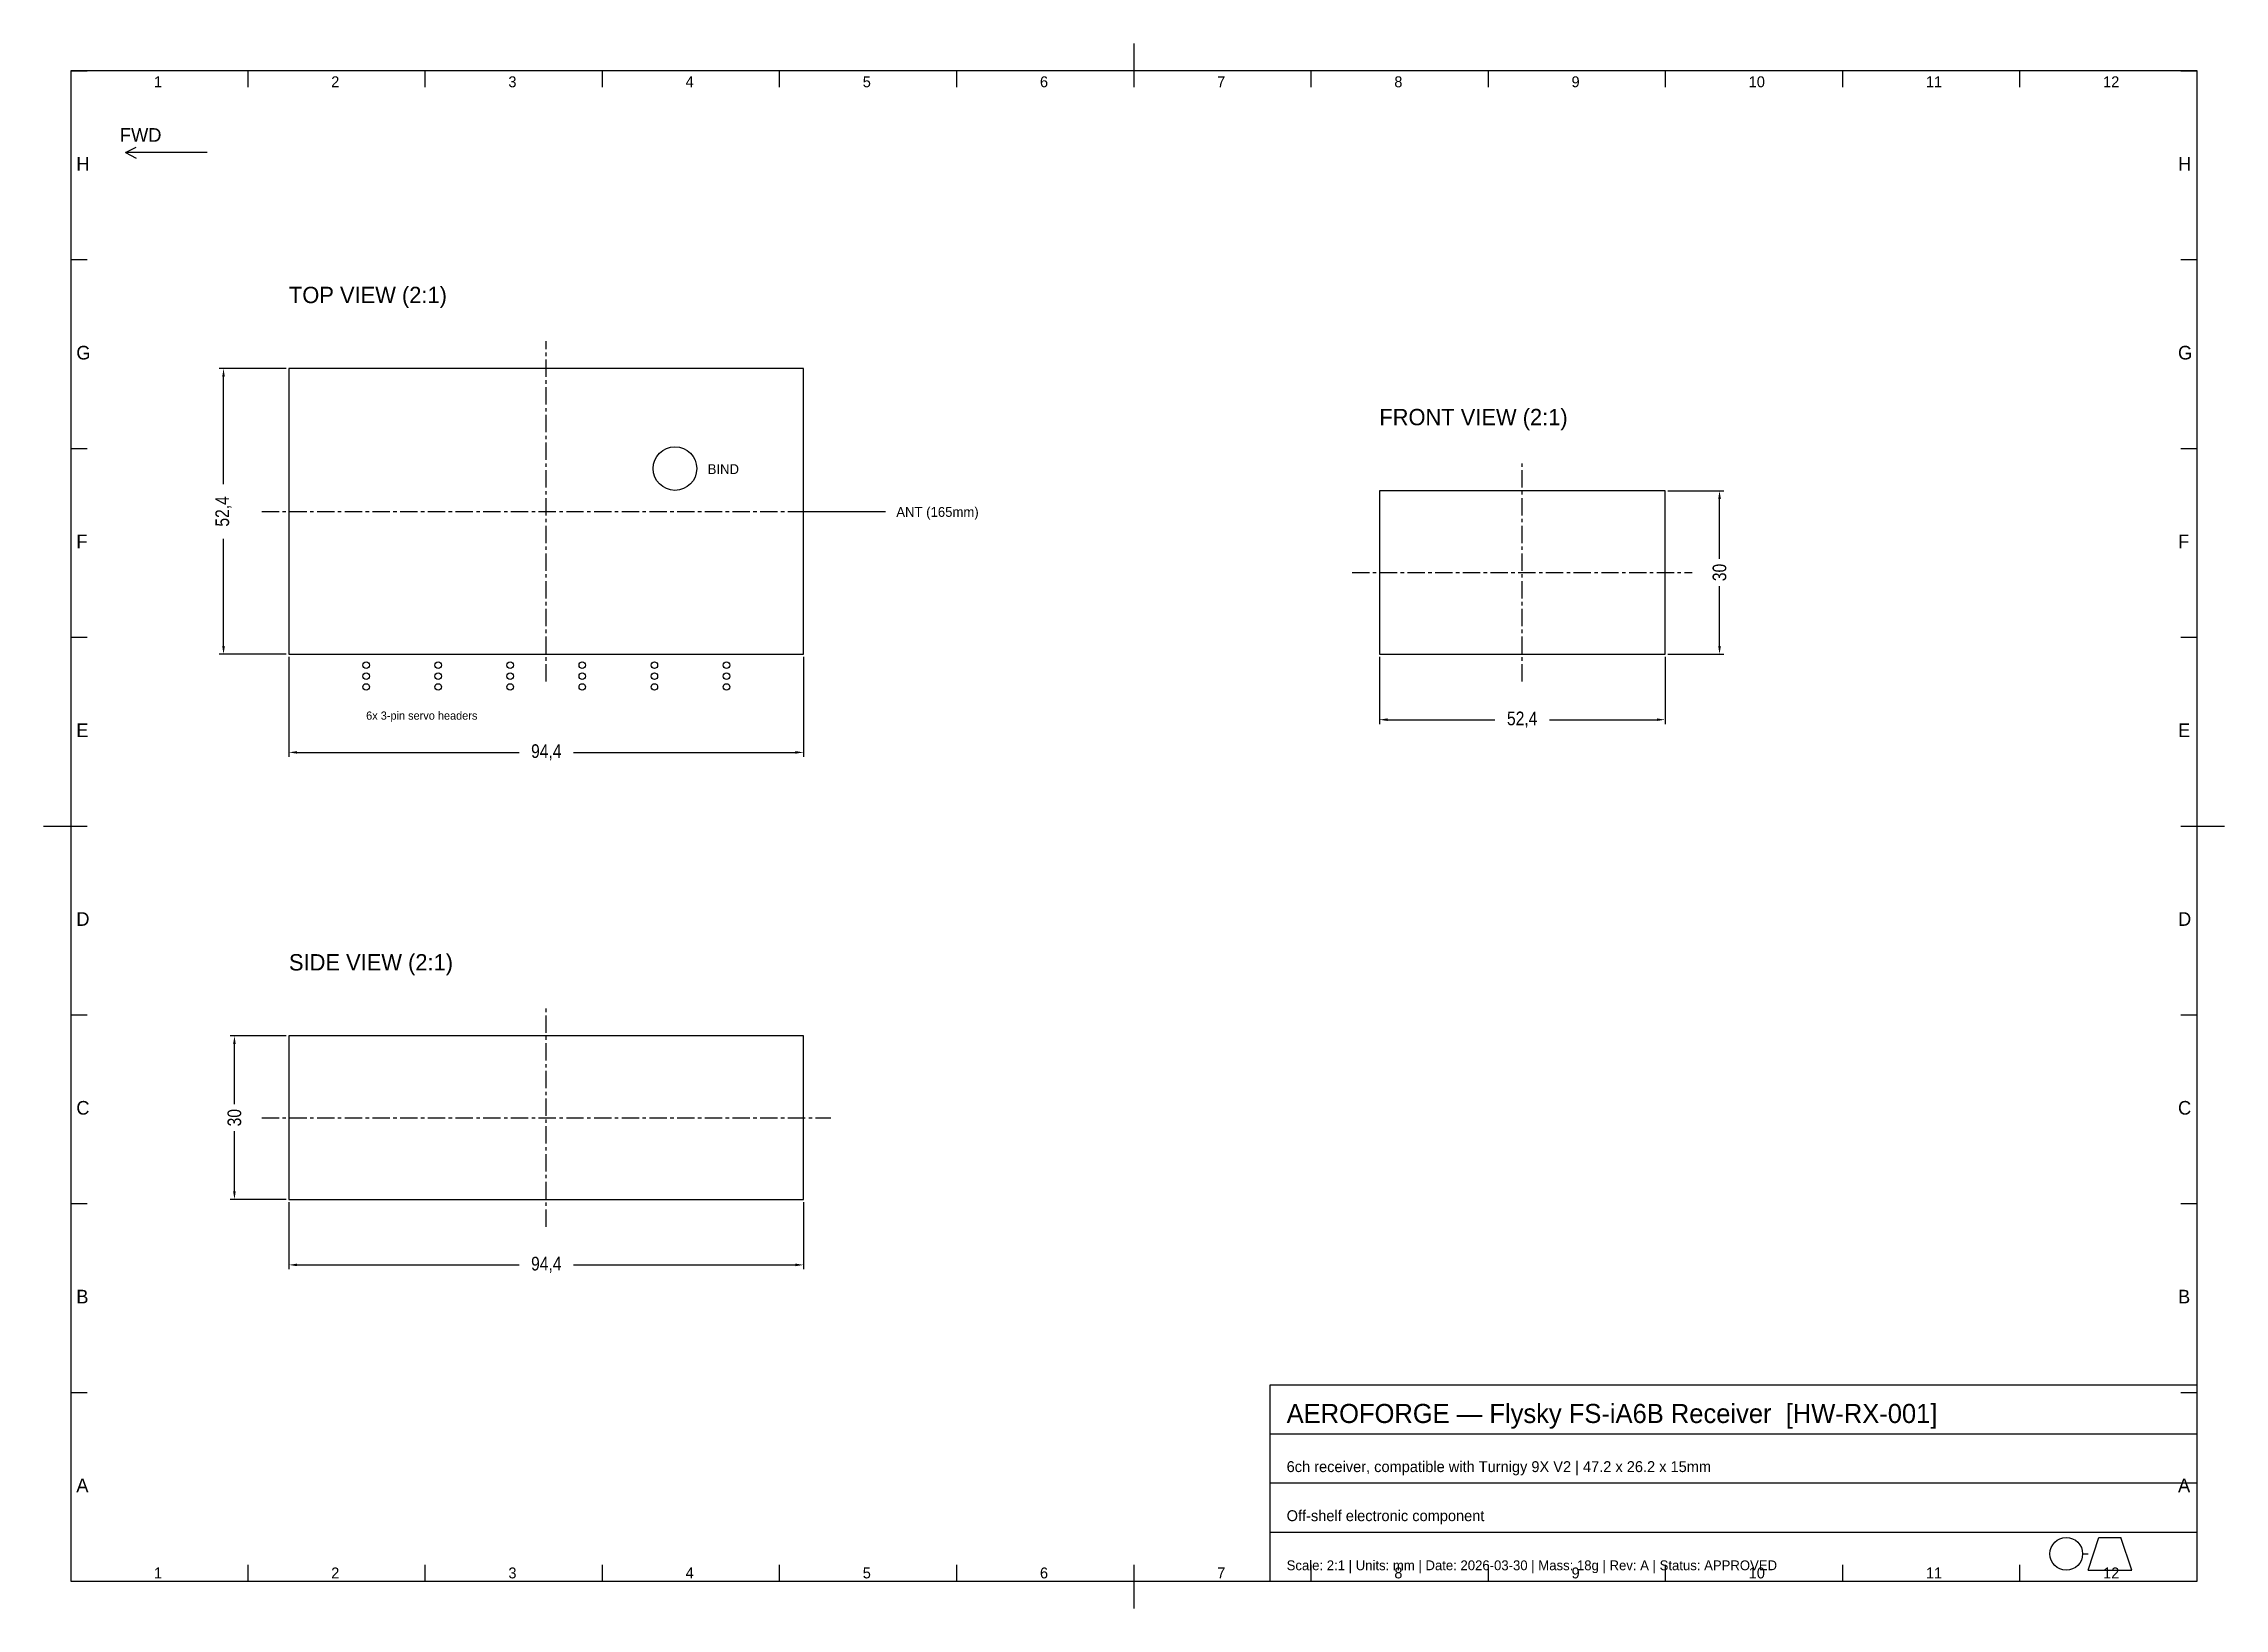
# Model space of a CAD drawing. Header units: metres. Extents: x 15 to 415, y 5 to 292.
import ezdxf

# ---------------------------------------------------------------- set-up
doc = ezdxf.new("R2010")
doc.units = ezdxf.units.M
doc.linetypes.add('CENTER', pattern=[5.08, 3.175, -0.635, 0.635, -0.635])
for name, color, linetype in [('BORDER', 7, 'Continuous'), ('CENTERLINE', 5, 'Continuous'), ('ORIENTATION', 7, 'Continuous'), ('OUTLINE', 7, 'Continuous'), ('TEXT', 7, 'Continuous'), ('TITLEBLOCK', 7, 'Continuous')]:
    doc.layers.add(name, color=color, linetype=linetype)
doc.styles.add('OpenSansCondensed-Light', font='OpenSansCondensed-Light.ttf')
doc.dimstyles.new('AEROFORGE', dxfattribs={"dimtxt": 2.5, "dimasz": 1.5, "dimexe": 0.8, "dimexo": 0.5, "dimgap": 0.6, "dimtad": 1, "dimcen": 2.5, "dimazin": 3, "dimtfac": 1, "dimtmove": 0, "dimatfit": 3})

# ---------------------------------------------------------------- blocks, each defined once
blk = doc.blocks.new('_CLOSEDFILLED')
at = {"color": 0, "linetype": 'BYBLOCK'}
blk.add_solid([(-1, 0.16), (0, 0), (-1, -0.16)], dxfattribs=at)
blk = doc.blocks.new('*D1')
for p, q in [((60, 179.5), (60, 161.2)), ((154.4, 179.5), (154.4, 161.2)), ((61.5, 162), (102.2, 162)), ((112.2, 162), (152.9, 162))]:
    blk.add_line(p, q)
at = {"layer": 'Defpoints'}
for p in [(60, 180), (154.4, 180), (60, 162)]:
    blk.add_point(p, dxfattribs=at)
at = {"xscale": 1.5, "yscale": 1.5, "rotation": 180}
blk.add_blockref('_CLOSEDFILLED', (60, 162), dxfattribs=at)
at = {"xscale": 1.5, "yscale": 1.5}
blk.add_blockref('_CLOSEDFILLED', (154.4, 162), dxfattribs=at)
at = {"insert": (107.2, 162), "char_height": 2.5, "attachment_point": 5, "style": 'OpenSansCondensed-Light'}
blk.add_mtext('94,4', dxfattribs=at)
blk = doc.blocks.new('*D2')
for p, q in [((59.5, 232.4), (47.2, 232.4)), ((48, 211.2), (48, 230.9)), ((48, 181.5), (48, 201.2)), ((59.5, 180), (47.2, 180))]:
    blk.add_line(p, q)
at = {"layer": 'Defpoints'}
for p in [(60, 232.4), (48, 180), (60, 180)]:
    blk.add_point(p, dxfattribs=at)
at = {"xscale": 1.5, "yscale": 1.5}
for p, rotation in [((48, 232.4), 90), ((48, 180), 270)]:
    blk.add_blockref('_CLOSEDFILLED', p, dxfattribs=dict(at, rotation=rotation))
at = {"insert": (48, 206.2), "char_height": 2.5, "attachment_point": 5, "rotation": 90, "style": 'OpenSansCondensed-Light'}
blk.add_mtext('52,4', dxfattribs=at)
blk = doc.blocks.new('*D3')
for p, q in [((312.9, 210), (323.2, 210)), ((322.4, 197.5), (322.4, 208.5)), ((322.4, 181.5), (322.4, 192.5)), ((312.9, 180), (323.2, 180))]:
    blk.add_line(p, q)
at = {"layer": 'Defpoints'}
for p in [(312.4, 210), (312.4, 180), (322.4, 180)]:
    blk.add_point(p, dxfattribs=at)
at = {"xscale": 1.5, "yscale": 1.5}
for p, rotation in [((322.4, 210), 90), ((322.4, 180), 270)]:
    blk.add_blockref('_CLOSEDFILLED', p, dxfattribs=dict(at, rotation=rotation))
at = {"insert": (322.4, 195), "char_height": 2.5, "attachment_point": 5, "rotation": 90, "style": 'OpenSansCondensed-Light'}
blk.add_mtext('30', dxfattribs=at)
blk = doc.blocks.new('*D4')
for p, q in [((260, 179.5), (260, 167.2)), ((312.4, 179.5), (312.4, 167.2)), ((261.5, 168), (281.2, 168)), ((291.2, 168), (310.9, 168))]:
    blk.add_line(p, q)
at = {"layer": 'Defpoints'}
for p in [(260, 180), (312.4, 180), (260, 168)]:
    blk.add_point(p, dxfattribs=at)
at = {"xscale": 1.5, "yscale": 1.5, "rotation": 180}
blk.add_blockref('_CLOSEDFILLED', (260, 168), dxfattribs=at)
at = {"xscale": 1.5, "yscale": 1.5}
blk.add_blockref('_CLOSEDFILLED', (312.4, 168), dxfattribs=at)
at = {"insert": (286.2, 168), "char_height": 2.5, "attachment_point": 5, "style": 'OpenSansCondensed-Light'}
blk.add_mtext('52,4', dxfattribs=at)
blk = doc.blocks.new('*D5')
for p, q in [((60, 79.5), (60, 67.2)), ((154.4, 79.5), (154.4, 67.2)), ((61.5, 68), (102.2, 68)), ((112.2, 68), (152.9, 68))]:
    blk.add_line(p, q)
at = {"layer": 'Defpoints'}
for p in [(60, 80), (154.4, 80), (60, 68)]:
    blk.add_point(p, dxfattribs=at)
at = {"xscale": 1.5, "yscale": 1.5, "rotation": 180}
blk.add_blockref('_CLOSEDFILLED', (60, 68), dxfattribs=at)
at = {"xscale": 1.5, "yscale": 1.5}
blk.add_blockref('_CLOSEDFILLED', (154.4, 68), dxfattribs=at)
at = {"insert": (107.2, 68), "char_height": 2.5, "attachment_point": 5, "style": 'OpenSansCondensed-Light'}
blk.add_mtext('94,4', dxfattribs=at)
blk = doc.blocks.new('*D6')
for p, q in [((59.5, 110), (49.2, 110)), ((50, 97.5), (50, 108.5)), ((50, 81.5), (50, 92.5)), ((59.5, 80), (49.2, 80))]:
    blk.add_line(p, q)
at = {"layer": 'Defpoints'}
for p in [(60, 110), (50, 80), (60, 80)]:
    blk.add_point(p, dxfattribs=at)
at = {"xscale": 1.5, "yscale": 1.5}
for p, rotation in [((50, 110), 90), ((50, 80), 270)]:
    blk.add_blockref('_CLOSEDFILLED', p, dxfattribs=dict(at, rotation=rotation))
at = {"insert": (50, 95), "char_height": 2.5, "attachment_point": 5, "rotation": 90, "style": 'OpenSansCondensed-Light'}
blk.add_mtext('30', dxfattribs=at)

msp = doc.modelspace()

# ---------------------------------------------------------------- linework, layer by layer
at = {"layer": 'BORDER'}
for p, q in [((215, 287), (215, 292)), ((410, 287), (20, 287)), ((20, 287), (20, 10)), ((20, 287), (23, 287)), ((52.5, 284), (52.5, 287)), ((85, 284), (85, 287)), ((117.5, 284), (117.5, 287)), ((150, 284), (150, 287)), ((182.5, 284), (182.5, 287)), ((215, 284), (215, 287)), ((247.5, 284), (247.5, 287)), ((280, 284), (280, 287)), ((312.5, 284), (312.5, 287)), ((345, 284), (345, 287)), ((377.5, 284), (377.5, 287)), ((407, 287), (410, 287)), ((410, 10), (410, 287)), ((410, 284), (410, 287)), ((20, 252.375), (23, 252.375)), ((407, 252.375), (410, 252.375)), ((20, 217.75), (23, 217.75)), ((407, 217.75), (410, 217.75)), ((20, 183.125), (23, 183.125)), ((407, 183.125), (410, 183.125)), ((15, 148.5), (20, 148.5)), ((20, 148.5), (23, 148.5)), ((407, 148.5), (410, 148.5)), ((410, 148.5), (415, 148.5)), ((20, 113.875), (23, 113.875)), ((407, 113.875), (410, 113.875)), ((20, 79.25), (23, 79.25)), ((407, 79.25), (410, 79.25)), ((20, 44.625), (23, 44.625)), ((407, 44.625), (410, 44.625)), ((52.5, 10), (52.5, 13)), ((85, 10), (85, 13)), ((117.5, 10), (117.5, 13)), ((150, 10), (150, 13)), ((182.5, 10), (182.5, 13)), ((215, 10), (215, 13)), ((247.5, 10), (247.5, 13)), ((280, 10), (280, 13)), ((312.5, 10), (312.5, 13)), ((345, 10), (345, 13)), ((377.5, 10), (377.5, 13)), ((410, 10), (410, 13)), ((20, 10), (410, 10)), ((215, 5), (215, 10))]:
    msp.add_line(p, q, dxfattribs=at)
at = {"layer": 'CENTERLINE', "linetype": 'CENTER'}
for p, q in [((107.2, 175), (107.2, 237.4)), ((286.2, 175), (286.2, 215)), ((55, 206.2), (159.4, 206.2)), ((255, 195), (317.4, 195)), ((107.2, 75), (107.2, 115)), ((55, 95), (159.4, 95))]:
    msp.add_line(p, q, dxfattribs=at)
at = {"layer": 'ORIENTATION'}
for p, q in [((30, 272), (32, 273)), ((45, 272), (30, 272)), ((30, 272), (32, 271))]:
    msp.add_line(p, q, dxfattribs=at)
at = {"layer": 'OUTLINE'}
for p, q in [((154.4, 232.4), (60, 232.4)), ((60, 232.4), (60, 180)), ((154.4, 180), (154.4, 232.4)), ((312.4, 210), (260, 210)), ((260, 210), (260, 180)), ((312.4, 180), (312.4, 210)), ((154.4, 206.2), (169.4, 206.2)), ((60, 180), (154.4, 180)), ((260, 180), (312.4, 180)), ((154.4, 110), (60, 110)), ((60, 110), (60, 80)), ((154.4, 80), (154.4, 110)), ((60, 80), (154.4, 80))]:
    msp.add_line(p, q, dxfattribs=at)
for centre, radius in [((130.8, 214.06), 4), ((74.16, 178), 0.6), ((74.16, 176), 0.6), ((87.376, 178), 0.6), ((87.376, 176), 0.6), ((100.592, 178), 0.6), ((100.592, 176), 0.6), ((113.808, 178), 0.6), ((113.808, 176), 0.6), ((127.024, 178), 0.6), ((127.024, 176), 0.6), ((140.24, 178), 0.6), ((140.24, 176), 0.6), ((74.16, 174), 0.6), ((87.376, 174), 0.6), ((100.592, 174), 0.6), ((113.808, 174), 0.6), ((127.024, 174), 0.6), ((140.24, 174), 0.6)]:
    msp.add_circle(centre, radius, dxfattribs=at)
at = {"layer": 'TITLEBLOCK'}
for p, q in [((240, 46), (410, 46)), ((240, 10), (240, 46)), ((410, 10), (410, 46)), ((240, 37), (410, 37)), ((240, 28), (410, 28)), ((240, 19), (410, 19)), ((390, 12), (392, 18)), ((392, 18), (396, 18)), ((398, 12), (396, 18)), ((389, 15), (390, 15)), ((390, 12), (398, 12)), ((240, 10), (410, 10))]:
    msp.add_line(p, q, dxfattribs=at)
msp.add_circle((386, 15), 3, dxfattribs=at)

# ---------------------------------------------------------------- texts
at = {"layer": 'BORDER'}
for s, height, p in [('1', 2, (35.25, 284)), ('2', 2, (67.75, 284)), ('3', 2, (100.25, 284)), ('4', 2, (132.75, 284)), ('5', 2, (165.25, 284)), ('6', 2, (197.75, 284)), ('7', 2, (230.25, 284)), ('8', 2, (262.75, 284)), ('9', 2, (295.25, 284)), ('10', 2, (327.75, 284)), ('11', 2, (360.25, 284)), ('12', 2, (392.75, 284)), ('H', 2.5, (21, 268.6875)), ('H', 2.5, (406.5, 268.6875)), ('G', 2.5, (21, 234.0625)), ('G', 2.5, (406.5, 234.0625)), ('F', 2.5, (21, 199.4375)), ('F', 2.5, (406.5, 199.4375)), ('E', 2.5, (21, 164.8125)), ('E', 2.5, (406.5, 164.8125)), ('D', 2.5, (21, 130.1875)), ('D', 2.5, (406.5, 130.1875)), ('C', 2.5, (21, 95.5625)), ('C', 2.5, (406.5, 95.5625)), ('B', 2.5, (21, 60.9375)), ('B', 2.5, (406.5, 60.9375)), ('A', 2.5, (21, 26.3125)), ('A', 2.5, (406.5, 26.3125)), ('1', 2, (35.25, 10.5)), ('2', 2, (67.75, 10.5)), ('3', 2, (100.25, 10.5)), ('4', 2, (132.75, 10.5)), ('5', 2, (165.25, 10.5)), ('6', 2, (197.75, 10.5)), ('7', 2, (230.25, 10.5)), ('8', 2, (262.75, 10.5)), ('9', 2, (295.25, 10.5)), ('10', 2, (327.75, 10.5)), ('11', 2, (360.25, 10.5)), ('12', 2, (392.75, 10.5))]:
    msp.add_text(s, height=height, dxfattribs=at).set_placement(p)
at = {"layer": 'ORIENTATION'}
msp.add_text('FWD', height=2.5, dxfattribs=at).set_placement((29, 274))
at = {"layer": 'TEXT'}
for s, height, p in [('TOP VIEW (2:1)', 3, (60, 244.4)), ('FRONT VIEW (2:1)', 3, (260, 222)), ('BIND', 1.8, (136.8, 213.06)), ('ANT (165mm)', 1.8, (171.4, 205.2)), ('6x 3-pin servo headers', 1.5, (74.16, 168)), ('SIDE VIEW (2:1)', 3, (60, 122))]:
    msp.add_text(s, height=height, dxfattribs=at).set_placement(p)
at = {"layer": 'TITLEBLOCK'}
for s, height, p in [('AEROFORGE — Flysky FS-iA6B Receiver  [HW-RX-001]', 3.5, (243, 39)), ('6ch receiver, compatible with Turnigy 9X V2 | 47.2 x 26.2 x 15mm', 2, (243, 30)), ('Off-shelf electronic component', 2, (243, 21)), ('Scale: 2:1 | Units: mm | Date: 2026-03-30 | Mass: 18g | Rev: A | Status: APPROVED', 1.8, (243, 12))]:
    msp.add_text(s, height=height, dxfattribs=at).set_placement(p)

# ---------------------------------------------------------------- dimensions: what is measured, and where the dimension line sits
for base, p1, p2, picture, middle in [((48, 180), (60, 180), (60, 232.4), '*D2', (48, 206.2)), ((322.4, 180), (312.4, 180), (312.4, 210), '*D3', (322.4, 195)), ((50, 80), (60, 80), (60, 110), '*D6', (50, 95))]:
    dim = msp.add_linear_dim(base=base, p1=p1, p2=p2, angle=90, dimstyle='AEROFORGE')
    dim.commit()
    dim.dimension.update_dxf_attribs({"geometry": picture, "text_midpoint": middle})
for base, p1, p2, picture, middle in [((60, 162), (60, 180), (154.4, 180), '*D1', (107.2, 162)), ((260, 168), (260, 180), (312.4, 180), '*D4', (286.2, 168)), ((60, 68), (60, 80), (154.4, 80), '*D5', (107.2, 68))]:
    dim = msp.add_linear_dim(base=base, p1=p1, p2=p2, dimstyle='AEROFORGE')
    dim.commit()
    dim.dimension.update_dxf_attribs({"geometry": picture, "text_midpoint": middle})

doc.saveas('drawing.dxf')
